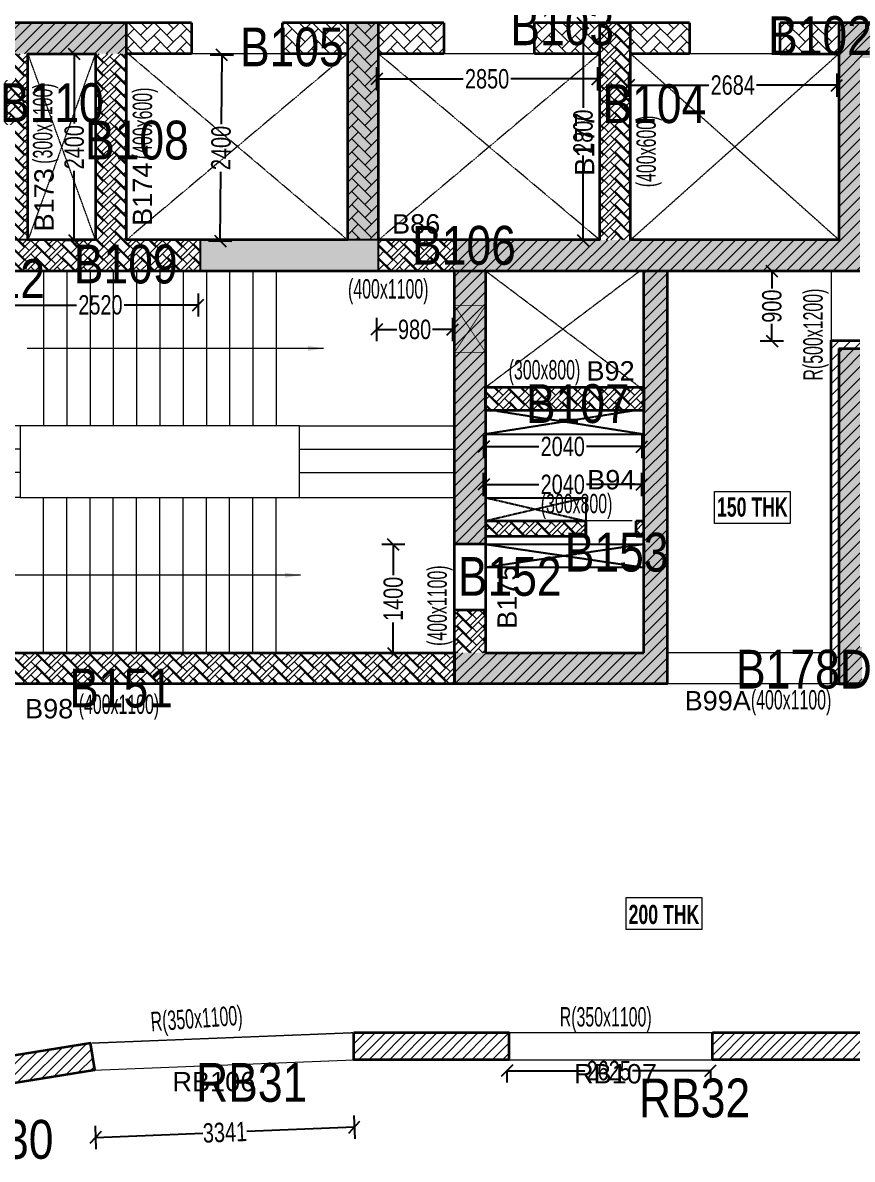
# Model space of a CAD drawing. Header units: millimetres. Extents: x 1 to 72184, y 68 to 60126.
# Drawn here: x 46742 to 57437, y 5004 to 19661 of the extents above; entities that cross this region are included whole.
import ezdxf
from ezdxf.enums import TextEntityAlignment as Align

# ---------------------------------------------------------------- set-up
doc = ezdxf.new("R2010")
doc.units = ezdxf.units.MM
doc.linetypes.add('HIDDEN', pattern=[0.375, 0.25, -0.125])
for name, color, linetype, lineweight in [('A-ANNO-DIMS', 8, 'Continuous', 15), ('A-DETL-MISC', 35, 'Continuous', 15), ('A-FLOR-IDEN', 11, 'Continuous', 9), ('A-HIDD-ABVE', 8, 'HIDDEN', 20), ('S-BEAM', 7, 'Continuous', 18), ('S-BEAM-IDEN', 2, 'Continuous', 9), ('S-COL HATCH', 9, 'Continuous', 0), ('S-COLS', 5, 'Continuous', 35)]:
    doc.layers.add(name, color=color, linetype=linetype, lineweight=lineweight)
for name, color, linetype in [('Abhinav working', 6, 'Continuous'), ('Beam Nos', 7, 'Continuous'), ('changes', 7, 'Continuous'), ('CUTOUT', 4, 'Continuous'), ('S-CUTOUT', 1, 'Continuous')]:
    doc.layers.add(name, color=color, linetype=linetype)
doc.styles.add('Dim.s & Anno.(Misc.)', font='ARIALN.TTF')
doc.styles.add('SC-BBS1', font='SansSerif')
doc.styles.add('SOBHA', font='swisscl.ttf')
doc.styles.add('Swis721 LtCn BT', font='swisscl.ttf', dxfattribs={"width": 0.9, "height": 233.355162})
doc.styles.add('Swis721 LtCn BT_B', font='', dxfattribs={"width": 0.9, "height": 246.918336})
doc.styles.get('Swis721 LtCn BT_B').set_extended_font_data('Swis721 LtCn BT', bold=True)
doc.dimstyles.new('A-GFC-100', dxfattribs={"dimscale": 100, "dimtxt": 1.75, "dimasz": 1.5, "dimexe": 1.5, "dimexo": 0, "dimgap": 1, "dimtad": 1, "dimdsep": 46, "dimtxsty": 'Dim.s & Anno.(Misc.)', "dimblk": 'ARCHTICK', "dimcen": 0, "dimdle": 1.5, "dimclrd": 256, "dimclre": 8, "dimclrt": 6, "dimazin": 2, "dimtfac": 1, "dimtix": 1, "dimtmove": 2, "dimatfit": 3, "dimfxl": 1, "dimtolj": 1, "dimlwd": -1, "dimlwe": 9, "dimarcsym": 0})
doc.dimstyles.new('S-100', dxfattribs={"dimscale": 100, "dimtxt": 2.5, "dimasz": 1.5, "dimexe": 1.5, "dimexo": 1.5, "dimgap": 0.1, "dimtad": 0, "dimdec": 0, "dimrnd": 0.0005, "dimzin": 0, "dimdsep": 46, "dimtxsty": 'SOBHA', "dimblk": 'OBLIQUE', "dimcen": 0.09, "dimclrd": 8, "dimclre": 8, "dimclrt": 6, "dimadec": 0, "dimazin": 0, "dimtfac": 1, "dimtdec": 0, "dimtofl": 0, "dimtmove": 0, "dimatfit": 3, "dimfxl": 1.5, "dimfxlon": 1, "dimtolj": 1, "dimtzin": 0, "dimlwd": -1, "dimlwe": -1, "dimarcsym": 0})
pattern_1 = [(45, (-31699446.87, 20890861.25), (-75.1300955, 75.1300955), [])]
pattern_2 = [(45, (-31794446.86, 20734809.75), (0, 169.7056275), [360, -120]), (135, (-31794362, 20734894.6), (1e-14, 169.7056275), [360, -120])]
pattern_3 = [(45, (-31802317.5, 20729084.55), (0, 169.7056275), [360, -120]), (135, (-31802232.65, 20729169.4), (1e-14, 169.7056275), [360, -120])]
pattern_4 = [(45, (-31618808, 20746156.34), (0, 169.7056275), [360, -120]), (135, (-31618723.15, 20746241.2), (1e-14, 169.7056275), [360, -120])]
pattern_5 = [(45, (-31215772.29, 20872216.62), (-66.29126074, 66.29126074), [])]

# ---------------------------------------------------------------- blocks, each defined once
blk = doc.blocks.new('A$Cd226b1b4')
at = {"layer": 'S-COL HATCH', "transparency": 33554687}
h = blk.add_hatch(dxfattribs=at)
h.set_pattern_fill('ANSI31', color=256, scale=850)
h.set_pattern_definition(pattern_1)
h.paths.add_polyline_path([(36195, 8525), (32425, 8525), (32425, 8125), (36195, 8125)])
at = {"layer": 'S-COL HATCH'}
h = blk.add_hatch(dxfattribs=at)
h.set_pattern_fill('AR-HBONE', color=256, scale=30)
h.set_pattern_definition(pattern_2)
h.paths.add_polyline_path([(39445, 8525), (39045, 8525), (39045, 5725), (39445, 5725)])
at = {"layer": 'S-COL HATCH', "transparency": 33554687}
h = blk.add_hatch(dxfattribs=at)
h.set_pattern_fill('ANSI31', color=256, scale=850)
h.set_pattern_definition(pattern_1)
h.paths.add_polyline_path([(40425, 5325), (40425, 5725), (45379, 5725), (45379, 8525), (45779, 8525), (45779, 5325)])
at = {"layer": 'S-COL HATCH'}
h = blk.add_hatch(dxfattribs=at)
h.set_pattern_fill('AR-HBONE', color=256, scale=30)
h.set_pattern_definition(pattern_2)
h.paths.add_polyline_path([(42695, 5725), (42295, 5725), (42295, 8525), (42695, 8525)])
h = blk.add_hatch(dxfattribs=at)
h.set_pattern_fill('AR-HBONE', color=256, scale=30)
h.set_pattern_definition(pattern_2)
h.paths.add_polyline_path([(34925, 8125), (34625, 8125), (34625, 7025), (32825, 7025), (32825, 7350), (32525, 7350), (32525, 6648), (32825, 6648), (32825, 6725), (34625, 6725), (34625, 5625), (32825, 5625), (32825, 5703), (32525, 5703), (32525, 5325), (37145, 5325), (37145, 5725), (34925, 5725)])
h = blk.add_hatch(dxfattribs=at)
h.set_pattern_fill('AR-HBONE', color=256, scale=30)
h.set_pattern_definition(pattern_2)
h.paths.add_polyline_path([(36195, 5725), (35795, 5725), (35795, 8125), (36195, 8125)])
at = {"layer": 'S-COL HATCH', "transparency": 33554687}
h = blk.add_hatch(dxfattribs=at)
h.set_pattern_fill('ANSI31', color=256, scale=850)
h.set_pattern_definition(pattern_1)
edge = h.paths.add_edge_path()
edge.add_line((37145, 5725), (37145, 5325))
at = {"layer": 'S-COL HATCH'}
h = blk.add_hatch(dxfattribs=at)
h.set_pattern_fill('AR-HBONE', color=256, scale=30)
h.set_pattern_definition(pattern_2)
h.paths.add_polyline_path([(39445, 5725), (40425, 5725), (40425, 5325), (39445, 5325)])
at = {"layer": 'S-COL HATCH', "transparency": 33554687}
h = blk.add_hatch(dxfattribs=at)
h.set_pattern_fill('ANSI31', color=256, scale=850)
h.set_pattern_definition(pattern_1)
h.paths.add_polyline_path([(40425, 5325), (40825, 5325), (40825, 5325), (40825, 3825), (40825, 3825), (40825, 3525), (40825, 1800), (40425, 1800)])
h = blk.add_hatch(dxfattribs=at)
h.set_pattern_fill('ANSI31', color=256, scale=850)
h.set_pattern_definition(pattern_1)
h.paths.add_polyline_path([(42865, 5325), (43165, 5325), (43165, 0), (42865, 0), (40425, 0), (40425, 400), (42865, 400), (42865, 2100), (42865, 2100), (42865, 2100)])
at = {"layer": 'S-COL HATCH'}
h = blk.add_hatch(dxfattribs=at)
h.set_pattern_fill('AR-HBONE', color=256, scale=30)
h.set_pattern_definition(pattern_2)
h.paths.add_polyline_path([(40825, 3525), (42865, 3525), (42865, 3825), (40825, 3825)])
h = blk.add_hatch(dxfattribs=at)
h.set_pattern_fill('AR-HBONE', color=256, scale=30)
h.set_pattern_definition(pattern_2)
h.paths.add_polyline_path([(42115, 2100), (42115, 1900), (40825, 1900), (40825, 2100)])
h = blk.add_hatch(dxfattribs=at)
h.set_pattern_fill('AR-HBONE', color=256, scale=30)
h.set_pattern_definition(pattern_2)
h.paths.add_polyline_path([(42765, 2100), (42865, 2100), (42865, 1900), (42765, 1900)])
h = blk.add_hatch(dxfattribs=at)
h.set_pattern_fill('AR-HBONE', color=256, scale=30)
h.set_pattern_definition(pattern_2)
h.paths.add_polyline_path([(40425, 950), (40825, 950), (40825, 400), (40425, 400)])
h = blk.add_hatch(dxfattribs=at)
h.set_pattern_fill('AR-HBONE', color=256, scale=30)
h.set_pattern_definition(pattern_2)
h.paths.add_polyline_path([(40425, 400), (32825, 400), (32825, 0), (40425, 0)])
at = {"layer": 'S-COL HATCH', "transparency": 33554687, "elevation": 0}
for points in [[(37145, 5725), (37145, 5325)], [(39445, 5325), (39445, 5725), (39045, 5725)]]:
    blk.add_lwpolyline(points, dxfattribs=at)
at = {"layer": 'S-COLS'}
for p, q in [((40825, 1800), (40425, 1800)), ((40825, 950), (40425, 950))]:
    blk.add_line(p, q, dxfattribs=at)
at = {"layer": 'S-COLS', "elevation": 0}
for points in [[(36195, 8525), (32425, 8525)], [(34625, 5325), (45779, 5325)], [(45779, 8525), (45379, 8525), (45379, 5725), (42695, 5725), (42695, 8525)], [(39045, 8525), (39045, 5725), (36195, 5725), (36195, 8525)], [(39445, 8525), (39045, 8525)], [(42295, 8525), (42295, 5725), (39445, 5725), (39445, 8525)], [(42695, 8525), (42295, 8525)], [(40825, 0), (40425, 0), (40425, 5325)], [(40825, 5325), (40825, 400)], [(43165, 5325), (43165, 0), (42865, 0)], [(42865, 400), (42865, 5325)], [(40825, 2100), (42115, 2100)], [(42115, 2100), (42115, 1900)], [(42765, 1900), (42765, 2100)], [(42765, 2100), (42865, 2100)], [(42115, 1900), (40825, 1900)], [(42865, 1900), (42765, 1900)], [(32825, 400), (40425, 400), (40425, 0), (30125, 0)], [(40825, 400), (42865, 400)], [(42865, 0), (40825, 0)]]:
    blk.add_lwpolyline(points, dxfattribs=at)
for points in [[(35795, 5725), (34925, 5725), (34925, 8125), (35795, 8125)], [(40825, 3825), (42865, 3825), (42865, 3525), (40825, 3525)]]:
    blk.add_lwpolyline(points, close=True, dxfattribs=at)
blk = doc.blocks.new('A$Cbe320e20')
at = {"layer": 'S-COL HATCH', "transparency": 33554687}
h = blk.add_hatch(color=256, dxfattribs=at)
h.dxf.hatch_style = 1
h.paths.add_polyline_path([(28324, 2800), (24554, 2800), (24554, 2400), (28324, 2400)])
at = {"layer": 'S-COL HATCH'}
h = blk.add_hatch(dxfattribs=at)
h.set_pattern_fill('AR-HBONE', color=256, scale=30)
h.set_pattern_definition(pattern_4)
h.paths.add_polyline_path([(28324, 2400), (28324, 2800), (29164, 2800), (29164, 2400), (28834, 2400)])
h = blk.add_hatch(dxfattribs=at)
h.set_pattern_fill('AR-HBONE', color=256, scale=30)
h.set_pattern_definition(pattern_4)
h.paths.add_polyline_path([(30334, 2400), (30334, 2800), (31174, 2800), (31174, 2400)])
at = {"layer": 'S-COL HATCH', "transparency": 33554687}
h = blk.add_hatch(color=256, dxfattribs=at)
h.dxf.hatch_style = 1
h.paths.add_polyline_path([(31574, 2800), (31174, 2800), (31174, 0), (31574, 0)])
at = {"layer": 'S-COL HATCH'}
h = blk.add_hatch(dxfattribs=at)
h.set_pattern_fill('AR-HBONE', color=256, scale=30)
h.set_pattern_definition(pattern_4)
h.paths.add_polyline_path([(31574, 2400), (31574, 2800), (32414, 2800), (32414, 2400)])
at = {"layer": 'S-COL HATCH', "transparency": 33554687}
h = blk.add_hatch(color=256, dxfattribs=at)
h.dxf.hatch_style = 1
h.paths.add_polyline_path([(32554, -400), (32554, 0), (37509, 0), (37509, 2800), (37909, 2800), (37909, -400)])
at = {"layer": 'S-COL HATCH'}
h = blk.add_hatch(dxfattribs=at)
h.set_pattern_fill('AR-HBONE', color=256, scale=30)
h.set_pattern_definition(pattern_4)
h.paths.add_polyline_path([(33584, 2800), (34424, 2800), (34424, 2400), (33584, 2400)])
h = blk.add_hatch(dxfattribs=at)
h.set_pattern_fill('AR-HBONE', color=256, scale=30)
h.set_pattern_definition(pattern_3)
h.paths.add_polyline_path([(34824, 0), (34424, 0), (34424, 2800), (34824, 2800)])
h = blk.add_hatch(dxfattribs=at)
h.set_pattern_fill('AR-HBONE', color=256, scale=30)
h.set_pattern_definition(pattern_4)
h.paths.add_polyline_path([(34824, 2800), (35581, 2800), (35581, 2400), (34824, 2400)])
h = blk.add_hatch(dxfattribs=at)
h.set_pattern_fill('AR-HBONE', color=256, scale=30)
h.set_pattern_definition(pattern_4)
h.paths.add_polyline_path([(36751, 2400), (36751, 2800), (37509, 2800), (37509, 2400)])
h = blk.add_hatch(dxfattribs=at)
h.set_pattern_fill('AR-HBONE', color=256, scale=30)
h.set_pattern_definition(pattern_3)
h.paths.add_polyline_path([(27054, 2400), (26754, 2400), (26754, 1300), (24954, 1300), (24954, 1625), (24654, 1625), (24654, 922), (24954, 922), (24954, 1000), (26754, 1000), (26754, -100), (24954, -100), (24954, -23), (24654, -23), (24654, -400), (29274, -400), (29274, 0), (27054, 0)])
h = blk.add_hatch(dxfattribs=at)
h.set_pattern_fill('AR-HBONE', color=256, scale=30)
h.set_pattern_definition(pattern_3)
h.paths.add_polyline_path([(28324, 0), (27924, 0), (27924, 2400), (28324, 2400)])
at = {"layer": 'S-COL HATCH', "transparency": 33554687}
h = blk.add_hatch(color=256, dxfattribs=at)
h.dxf.hatch_style = 1
h.paths.add_polyline_path([(31574, 0), (29274, 0), (29274, -400), (31574, -400)])
at = {"layer": 'S-COL HATCH'}
h = blk.add_hatch(dxfattribs=at)
h.set_pattern_fill('AR-HBONE', color=256, scale=30)
h.set_pattern_definition(pattern_3)
h.paths.add_polyline_path([(31574, 0), (32554, 0), (32554, -400), (31574, -400)])
at = {"layer": 'S-COL HATCH', "transparency": 33554687}
h = blk.add_hatch(color=256, dxfattribs=at)
h.dxf.hatch_style = 1
h.paths.add_polyline_path([(32554, -400), (32954, -400), (32954, -400), (32954, -1900), (32954, -1900), (32954, -2200), (32954, -3925), (32554, -3925)])
h = blk.add_hatch(color=256, dxfattribs=at)
h.dxf.hatch_style = 1
h.paths.add_polyline_path([(34994, -400), (35294, -400), (35294, -5725), (34994, -5725), (32554, -5725), (32554, -5325), (34994, -5325), (34994, -3625), (34994, -3625), (34994, -3625)])
h = blk.add_hatch(dxfattribs=at)
h.set_pattern_fill('ANSI31', color=256, scale=850)
h.set_pattern_definition([(45, (-31682274.25, 21473233.52), (-75.1300955, 75.1300955), [])])
h.paths.add_polyline_path([(37409, -1299), (41159, -1299), (41159, -1699), (37809, -1699), (37809, -5724), (37409, -5724)])
h = blk.add_hatch(color=256, dxfattribs=at)
h.dxf.hatch_style = 1
h.paths.add_polyline_path([(37509, -1400), (41159, -1400), (41159, -1700), (37809, -1700), (37809, -5725), (37509, -5725)])
at = {"layer": 'S-COL HATCH'}
h = blk.add_hatch(dxfattribs=at)
h.set_pattern_fill('AR-HBONE', color=256, scale=30)
h.set_pattern_definition(pattern_3)
h.paths.add_polyline_path([(32954, -1900), (32954, -2200), (34994, -2200), (34994, -1900)])
h = blk.add_hatch(dxfattribs=at)
h.set_pattern_fill('AR-HBONE', color=256, scale=30)
h.set_pattern_definition(pattern_3)
h.paths.add_polyline_path([(34244, -3625), (34244, -3825), (32954, -3825), (32954, -3625)])
h = blk.add_hatch(dxfattribs=at)
h.set_pattern_fill('AR-HBONE', color=256, scale=30)
h.set_pattern_definition(pattern_3)
h.paths.add_polyline_path([(34894, -3625), (34994, -3625), (34994, -3825), (34894, -3825)])
h = blk.add_hatch(dxfattribs=at)
h.set_pattern_fill('AR-HBONE', color=256, scale=30)
h.set_pattern_definition(pattern_3)
h.paths.add_polyline_path([(32554, -4775), (32954, -4775), (32954, -5325), (32554, -5325)])
h = blk.add_hatch(dxfattribs=at)
h.set_pattern_fill('AR-HBONE', color=256, scale=30)
h.set_pattern_definition(pattern_3)
h.paths.add_polyline_path([(32554, -5325), (24954, -5325), (24954, -5725), (32554, -5725)])
at = {"layer": 'changes'}
blk.add_lwpolyline([(31574, 0), (29274, 0), (29274, -400), (31574, -400)], close=True, dxfattribs=at)
at = {"layer": 'S-COLS'}
for p, q in [((29164, 2800), (28324, 2800)), ((29164, 2800), (29164, 2400)), ((30334, 2400), (30334, 2800)), ((32414, 2800), (30334, 2800)), ((32414, 2800), (32414, 2400)), ((33584, 2400), (33584, 2800)), ((34424, 2800), (33584, 2800)), ((35581, 2800), (34824, 2800)), ((35581, 2800), (35581, 2400)), ((36751, 2400), (36751, 2800)), ((37509, 2800), (36751, 2800)), ((29164, 2400), (28324, 2400)), ((31174, 2400), (30334, 2400)), ((32414, 2400), (31574, 2400)), ((34424, 2400), (33584, 2400)), ((35581, 2400), (34824, 2400)), ((36751, 2400), (37509, 2400)), ((37509, -1400), (37509, -5725)), ((37509, -1400), (41159, -1400)), ((32954, -3925), (32554, -3925)), ((32954, -4775), (32554, -4775)), ((37809, -5724), (37409, -5724)), ((37809, -5724), (37409, -5724)), ((37509, -5725), (37809, -5725))]:
    blk.add_line(p, q, dxfattribs=at)
for points in [[(28324, 2800), (24554, 2800)], [(26754, -400), (37909, -400)], [(37909, 2800), (37509, 2800), (37509, 0), (34824, 0), (34824, 2800)], [(31174, 2800), (31174, 0), (28324, 0), (28324, 2800)], [(31574, 2800), (31174, 2800)], [(34424, 2800), (34424, 0), (31574, 0), (31574, 2800)], [(34824, 2800), (34424, 2800)], [(32954, -5725), (32554, -5725), (32554, -400)], [(32954, -400), (32954, -5325)], [(35294, -400), (35294, -5725), (34994, -5725)], [(34994, -5325), (34994, -400)], [(37409, -5724), (37409, -1299), (41159, -1299)], [(32954, -3625), (34244, -3625)], [(34244, -3625), (34244, -3825)], [(34894, -3825), (34894, -3625)], [(34894, -3625), (34994, -3625)], [(34244, -3825), (32954, -3825)], [(34994, -3825), (34894, -3825)], [(24954, -5325), (32554, -5325), (32554, -5725), (22254, -5725)], [(32954, -5325), (34994, -5325)], [(34994, -5725), (32954, -5725)]]:
    blk.add_lwpolyline(points, dxfattribs=at)
for points in [[(27924, 0), (27054, 0), (27054, 2400), (27924, 2400)], [(32954, -1900), (34994, -1900), (34994, -2200), (32954, -2200)]]:
    blk.add_lwpolyline(points, close=True, dxfattribs=at)
at = {"layer": 'S-CUTOUT', "const_width": 10, "elevation": 0}
blk.add_lwpolyline([(32954, -849), (32954, -1449), (32554, -1449), (32554, -849)], close=True, dxfattribs=at)
for points in [[(32954, -849), (32554, -1449)], [(32954, -1449), (32554, -849)]]:
    blk.add_lwpolyline(points, dxfattribs=at)
blk = doc.blocks.new('_ARCHTICK')
at = {"color": 0, "linetype": 'ByBlock', "const_width": 0.15}
blk.add_lwpolyline([(-0.5, -0.5), (0.5, 0.5)], dxfattribs=at)
blk = doc.blocks.new('A$Cf6edaa24')
at = {"layer": 'CUTOUT', "color": 8, "linetype": 'HIDDEN'}
for p, q in [((39529, -8405), (37630, -8705)), ((39529, -8405), (37630, -8705)), ((37771, -8405), (39670, -8705)), ((37771, -8405), (39670, -8705)), ((37630, -9525), (38920, -9825)), ((38920, -9525), (37630, -9825)), ((37630, -9525), (38920, -9825)), ((38920, -9525), (37630, -9825)), ((39670, -10125), (37630, -10425)), ((37630, -10125), (39670, -10425)), ((39670, -10125), (37630, -10425)), ((37630, -10125), (39670, -10425))]:
    blk.add_line(p, q, dxfattribs=at)
at = {"layer": 'CUTOUT'}
for points in [[(37630, -8705), (39670, -8705), (39670, -8405), (37630, -8405)], [(37630, -9525), (38920, -9525), (38920, -9825), (37630, -9825)], [(37630, -10125), (39670, -10125), (39670, -10425), (37630, -10425)]]:
    blk.add_lwpolyline(points, close=True, dxfattribs=at)
at = {"layer": 'S-BEAM'}
blk.add_line((39669, -10125), (37630, -10125), dxfattribs=at)
blk = doc.blocks.new('_OBLIQUE')
at = {"color": 0, "linetype": 'ByBlock'}
blk.add_line((-0.5, -0.5), (0.5, 0.5), dxfattribs=at)
blk = doc.blocks.new('*D361')
at = {"layer": 'Abhinav working', "color": 8, "transparency": 16777216}
for p, q in [((54554, 19006), (54554, 18706)), ((57238, 19006), (57238, 18706)), ((54554, 18856), (55588, 18856)), ((57238, 18856), (56204, 18856))]:
    blk.add_line(p, q, dxfattribs=at)
at = {"layer": 'Defpoints', "color": 0, "transparency": 16777216}
for p in [(54554, 19256), (57238, 19256), (57238, 18856)]:
    blk.add_point(p, dxfattribs=at)
at = {"layer": 'Abhinav working', "color": 8, "transparency": 16777216, "xscale": 150, "yscale": 150, "zscale": 150, "rotation": 180}
blk.add_blockref('_OBLIQUE', (54554, 18856), dxfattribs=at)
at = {"layer": 'Abhinav working', "color": 8, "transparency": 16777216, "xscale": 150, "yscale": 150, "zscale": 150}
blk.add_blockref('_OBLIQUE', (57238, 18856), dxfattribs=at)
at = {"layer": 'Abhinav working', "color": 6, "transparency": 16777216, "insert": (55896, 18856), "char_height": 250, "attachment_point": 5, "style": 'SOBHA'}
blk.add_mtext('\\A1;2684', dxfattribs=at)
blk = doc.blocks.new('*D362')
at = {"layer": 'Abhinav working', "color": 8, "transparency": 16777216}
for p, q in [((51304, 19087), (51304, 18787)), ((54154, 19087), (54154, 18787)), ((51304, 18937), (52422, 18937)), ((54154, 18937), (53035, 18937))]:
    blk.add_line(p, q, dxfattribs=at)
at = {"layer": 'Defpoints', "color": 0, "transparency": 16777216}
for p in [(51304, 19256), (54154, 19256), (54154, 18937)]:
    blk.add_point(p, dxfattribs=at)
at = {"layer": 'Abhinav working', "color": 8, "transparency": 16777216, "xscale": 150, "yscale": 150, "zscale": 150, "rotation": 180}
blk.add_blockref('_OBLIQUE', (51304, 18937), dxfattribs=at)
at = {"layer": 'Abhinav working', "color": 8, "transparency": 16777216, "xscale": 150, "yscale": 150, "zscale": 150}
blk.add_blockref('_OBLIQUE', (54154, 18937), dxfattribs=at)
at = {"layer": 'Abhinav working', "color": 6, "transparency": 16777216, "insert": (52729, 18937), "char_height": 250, "attachment_point": 5, "style": 'SOBHA'}
blk.add_mtext('\\A1;2850', dxfattribs=at)
blk = doc.blocks.new('*D363')
at = {"layer": 'Abhinav working', "color": 8, "transparency": 16777216}
for p, q in [((54117, 19656), (53817, 19656)), ((53967, 19656), (53967, 18563)), ((53967, 16856), (53967, 17950)), ((54117, 16856), (53817, 16856))]:
    blk.add_line(p, q, dxfattribs=at)
at = {"layer": 'Defpoints', "color": 0, "transparency": 16777216}
for p in [(54554, 19656), (53967, 16856), (54554, 16856)]:
    blk.add_point(p, dxfattribs=at)
at = {"layer": 'Abhinav working', "color": 8, "transparency": 16777216, "xscale": 150, "yscale": 150, "zscale": 150}
for p, rotation in [((53967, 19656), 90), ((53967, 16856), 270)]:
    blk.add_blockref('_OBLIQUE', p, dxfattribs=dict(at, rotation=rotation))
at = {"layer": 'Abhinav working', "color": 6, "transparency": 16777216, "insert": (53967, 18256), "char_height": 250, "attachment_point": 5, "rotation": 90, "style": 'SOBHA'}
blk.add_mtext('\\A1;2800', dxfattribs=at)
blk = doc.blocks.new('*D364')
at = {"layer": 'Abhinav working', "color": 8, "transparency": 16777216}
for p, q in [((48054, 20138), (48054, 20438)), ((50904, 20138), (50904, 20438)), ((48054, 20288), (49172, 20288)), ((50904, 20288), (49785, 20288))]:
    blk.add_line(p, q, dxfattribs=at)
at = {"layer": 'Defpoints', "color": 0, "transparency": 16777216}
for p in [(50904, 20288), (48054, 19656), (50904, 19656)]:
    blk.add_point(p, dxfattribs=at)
at = {"layer": 'Abhinav working', "color": 8, "transparency": 16777216, "xscale": 150, "yscale": 150, "zscale": 150, "rotation": 180}
blk.add_blockref('_OBLIQUE', (48054, 20288), dxfattribs=at)
at = {"layer": 'Abhinav working', "color": 8, "transparency": 16777216, "xscale": 150, "yscale": 150, "zscale": 150}
blk.add_blockref('_OBLIQUE', (50904, 20288), dxfattribs=at)
at = {"layer": 'Abhinav working', "color": 6, "transparency": 16777216, "insert": (49479, 20288), "char_height": 250, "attachment_point": 5, "style": 'SOBHA'}
blk.add_mtext('\\A1;2850', dxfattribs=at)
blk = doc.blocks.new('*D365')
at = {"layer": 'Abhinav working', "color": 8, "transparency": 16777216}
for p, q in [((51304, 15855), (51304, 15555)), ((52284, 15855), (52284, 15555)), ((51304, 15705), (51565, 15705)), ((52284, 15705), (52023, 15705))]:
    blk.add_line(p, q, dxfattribs=at)
at = {"layer": 'Defpoints', "color": 0, "transparency": 16777216}
for p in [(51304, 16456), (52284, 16456), (51304, 15705)]:
    blk.add_point(p, dxfattribs=at)
at = {"layer": 'Abhinav working', "color": 8, "transparency": 16777216, "xscale": 150, "yscale": 150, "zscale": 150}
for p, rotation in [((51304, 15705), 179.9999997769735), ((52284, 15705), 359.9999997769736)]:
    blk.add_blockref('_OBLIQUE', p, dxfattribs=dict(at, rotation=rotation))
at = {"layer": 'Abhinav working', "color": 6, "transparency": 16777216, "insert": (51794, 15705), "char_height": 250, "attachment_point": 5, "rotation": 360, "style": 'SOBHA'}
blk.add_mtext('\\A1;980', dxfattribs=at)
blk = doc.blocks.new('*D366')
at = {"layer": 'Abhinav working', "color": 8, "transparency": 16777216}
for p, q in [((52684, 14345), (52684, 14045)), ((54724, 14345), (54724, 14045)), ((52684, 14195), (53397, 14195)), ((54724, 14195), (54010, 14195))]:
    blk.add_line(p, q, dxfattribs=at)
at = {"layer": 'Defpoints', "color": 0, "transparency": 16777216}
for p in [(52684, 14656), (54724, 14656), (54724, 14195)]:
    blk.add_point(p, dxfattribs=at)
at = {"layer": 'Abhinav working', "color": 8, "transparency": 16777216, "xscale": 150, "yscale": 150, "zscale": 150, "rotation": 180}
blk.add_blockref('_OBLIQUE', (52684, 14195), dxfattribs=at)
at = {"layer": 'Abhinav working', "color": 8, "transparency": 16777216, "xscale": 150, "yscale": 150, "zscale": 150}
blk.add_blockref('_OBLIQUE', (54724, 14195), dxfattribs=at)
at = {"layer": 'Abhinav working', "color": 6, "transparency": 16777216, "insert": (53704, 14195), "char_height": 250, "attachment_point": 5, "style": 'SOBHA'}
blk.add_mtext('\\A1;2040', dxfattribs=at)
blk = doc.blocks.new('*D367')
at = {"layer": 'Abhinav working', "color": 8, "transparency": 16777216}
for p, q in [((49159, 19247), (49459, 19245)), ((49309, 19246), (49302, 18353)), ((49289, 16846), (49296, 17739)), ((49139, 16847), (49439, 16845))]:
    blk.add_line(p, q, dxfattribs=at)
at = {"layer": 'Defpoints', "color": 0, "transparency": 16777216}
for p in [(48074, 19256), (49309, 19246), (48054, 16856)]:
    blk.add_point(p, dxfattribs=at)
at = {"layer": 'Abhinav working', "color": 8, "transparency": 16777216, "xscale": 150, "yscale": 150, "zscale": 150}
for p, rotation in [((49309, 19246), 89.5225463029692), ((49289, 16846), 269.5225463029692)]:
    blk.add_blockref('_OBLIQUE', p, dxfattribs=dict(at, rotation=rotation))
at = {"layer": 'Abhinav working', "color": 6, "transparency": 16777216, "insert": (49299, 18046), "char_height": 250, "attachment_point": 5, "rotation": 89.5225, "style": 'SOBHA'}
blk.add_mtext('\\A1;2400', dxfattribs=at)
blk = doc.blocks.new('*D368')
at = {"layer": 'Abhinav working', "color": 8, "transparency": 16777216}
for p, q in [((46484, 16171), (46484, 15871)), ((49004, 16171), (49004, 15871)), ((46484, 16021), (47437, 16021)), ((49004, 16021), (48050, 16021))]:
    blk.add_line(p, q, dxfattribs=at)
at = {"layer": 'Defpoints', "color": 0, "transparency": 16777216}
for p in [(46484, 16456), (49004, 16456), (49004, 16021)]:
    blk.add_point(p, dxfattribs=at)
at = {"layer": 'Abhinav working', "color": 8, "transparency": 16777216, "xscale": 150, "yscale": 150, "zscale": 150, "rotation": 180}
blk.add_blockref('_OBLIQUE', (46484, 16021), dxfattribs=at)
at = {"layer": 'Abhinav working', "color": 8, "transparency": 16777216, "xscale": 150, "yscale": 150, "zscale": 150}
blk.add_blockref('_OBLIQUE', (49004, 16021), dxfattribs=at)
at = {"layer": 'Abhinav working', "color": 6, "transparency": 16777216, "insert": (47744, 16021), "char_height": 250, "attachment_point": 5, "style": 'SOBHA'}
blk.add_mtext('\\A1;2520', dxfattribs=at)
blk = doc.blocks.new('*D369')
at = {"layer": 'Abhinav working', "color": 8, "transparency": 16777216}
for p, q in [((47257, 19256), (47557, 19256)), ((47407, 19256), (47407, 18363)), ((47407, 16856), (47407, 17750)), ((47257, 16856), (47557, 16856))]:
    blk.add_line(p, q, dxfattribs=at)
at = {"layer": 'Defpoints', "color": 0, "transparency": 16777216}
for p in [(46784, 19256), (47407, 19256), (46784, 16856)]:
    blk.add_point(p, dxfattribs=at)
at = {"layer": 'Abhinav working', "color": 8, "transparency": 16777216, "xscale": 150, "yscale": 150, "zscale": 150}
for p, rotation in [((47407, 19256), 90), ((47407, 16856), 270)]:
    blk.add_blockref('_OBLIQUE', p, dxfattribs=dict(at, rotation=rotation))
at = {"layer": 'Abhinav working', "color": 6, "transparency": 16777216, "insert": (47407, 18056), "char_height": 250, "attachment_point": 5, "rotation": 90, "style": 'SOBHA'}
blk.add_mtext('\\A1;2400', dxfattribs=at)
blk = doc.blocks.new('*D400')
at = {"layer": 'Abhinav working', "color": 8, "transparency": 16777216}
for p, q in [((51670, 12931), (51370, 12931)), ((51520, 12931), (51520, 12535)), ((51520, 11531), (51520, 11927)), ((51670, 11531), (51370, 11531))]:
    blk.add_line(p, q, dxfattribs=at)
at = {"layer": 'Defpoints', "color": 0, "transparency": 16777216}
for p in [(52284, 12931), (51520, 11531), (52284, 11531)]:
    blk.add_point(p, dxfattribs=at)
at = {"layer": 'Abhinav working', "color": 8, "transparency": 16777216, "xscale": 150, "yscale": 150, "zscale": 150}
for p, rotation in [((51520, 12931), 90), ((51520, 11531), 270)]:
    blk.add_blockref('_OBLIQUE', p, dxfattribs=dict(at, rotation=rotation))
at = {"layer": 'Abhinav working', "color": 6, "transparency": 16777216, "insert": (51520, 12231), "char_height": 250, "attachment_point": 5, "rotation": 90, "style": 'SOBHA'}
blk.add_mtext('\\A1;1400', dxfattribs=at)
blk = doc.blocks.new('*D401')
at = {"layer": 'Abhinav working', "color": 8, "transparency": 16777216}
for p, q in [((52684, 13556), (52684, 13856)), ((54724, 13556), (54724, 13856)), ((52684, 13706), (53397, 13706)), ((54724, 13706), (54010, 13706))]:
    blk.add_line(p, q, dxfattribs=at)
at = {"layer": 'Defpoints', "color": 0, "transparency": 16777216}
for p in [(54724, 13706), (52684, 13231), (54724, 13231)]:
    blk.add_point(p, dxfattribs=at)
at = {"layer": 'Abhinav working', "color": 8, "transparency": 16777216, "xscale": 150, "yscale": 150, "zscale": 150, "rotation": 180}
blk.add_blockref('_OBLIQUE', (52684, 13706), dxfattribs=at)
at = {"layer": 'Abhinav working', "color": 8, "transparency": 16777216, "xscale": 150, "yscale": 150, "zscale": 150}
blk.add_blockref('_OBLIQUE', (54724, 13706), dxfattribs=at)
at = {"layer": 'Abhinav working', "color": 6, "transparency": 16777216, "insert": (53704, 13706), "char_height": 250, "attachment_point": 5, "style": 'SOBHA'}
blk.add_mtext('\\A1;2040', dxfattribs=at)
blk = doc.blocks.new('*D439')
at = {"layer": 'Abhinav working', "color": 8, "transparency": 16777216}
for p, q in [((47674, 5435), (47686, 5135)), ((51012, 5566), (51024, 5267)), ((47680, 5285), (49065, 5340)), ((51018, 5417), (49633, 5362))]:
    blk.add_line(p, q, dxfattribs=at)
at = {"layer": 'Defpoints', "color": 0, "transparency": 16777216}
for p in [(50984, 6282, 0), (47646, 6151, 0), (51018, 5417)]:
    blk.add_point(p, dxfattribs=at)
at = {"layer": 'Abhinav working', "color": 8, "transparency": 16777216, "xscale": 150, "yscale": 150, "zscale": 150}
for p, rotation in [((51018, 5417), 2.256811245839343), ((47680, 5285), 182.2568112458393)]:
    blk.add_blockref('_OBLIQUE', p, dxfattribs=dict(at, rotation=rotation))
at = {"layer": 'Abhinav working', "color": 6, "transparency": 16777216, "insert": (49349, 5351), "char_height": 250, "attachment_point": 5, "rotation": 2.2568, "style": 'SOBHA'}
blk.add_mtext('\\A1;3341', dxfattribs=at)
blk = doc.blocks.new('*D440')
at = {"layer": 'Abhinav working', "color": 8, "transparency": 16777216}
for p, q in [((52984, 6145), (52984, 5995)), ((52984, 6145), (53990, 6145)), ((55609, 6145), (54603, 6145)), ((55609, 6145), (55609, 5995))]:
    blk.add_line(p, q, dxfattribs=at)
at = {"layer": 'Defpoints', "color": 0, "transparency": 16777216}
for p in [(52984, 6282, 0), (55609, 6282, 0), (55609, 6145)]:
    blk.add_point(p, dxfattribs=at)
at = {"layer": 'Abhinav working', "color": 8, "transparency": 16777216, "xscale": 150, "yscale": 150, "zscale": 150, "rotation": 180}
blk.add_blockref('_OBLIQUE', (52984, 6145), dxfattribs=at)
at = {"layer": 'Abhinav working', "color": 8, "transparency": 16777216, "xscale": 150, "yscale": 150, "zscale": 150}
blk.add_blockref('_OBLIQUE', (55609, 6145), dxfattribs=at)
at = {"layer": 'Abhinav working', "color": 6, "transparency": 16777216, "insert": (54297, 6145), "char_height": 250, "attachment_point": 5, "style": 'SOBHA'}
blk.add_mtext('\\A1;2625', dxfattribs=at)
blk = doc.blocks.new('*D459')
at = {"layer": 'Abhinav working', "color": 8, "transparency": 16777216}
for p, q in [((56551, 16456), (56251, 16456)), ((56401, 16456), (56401, 16235)), ((56401, 15556), (56401, 15777)), ((56551, 15556), (56251, 15556))]:
    blk.add_line(p, q, dxfattribs=at)
at = {"layer": 'Defpoints', "color": 0, "transparency": 16777216}
for p in [(57138, 16456), (56401, 15556), (57138, 15556)]:
    blk.add_point(p, dxfattribs=at)
at = {"layer": 'Abhinav working', "color": 8, "transparency": 16777216, "xscale": 150, "yscale": 150, "zscale": 150}
for p, rotation in [((56401, 16456), 90), ((56401, 15556), 270)]:
    blk.add_blockref('_OBLIQUE', p, dxfattribs=dict(at, rotation=rotation))
at = {"layer": 'Abhinav working', "color": 6, "transparency": 16777216, "insert": (56401, 16006), "char_height": 250, "attachment_point": 5, "rotation": 90, "style": 'SOBHA'}
blk.add_mtext('\\A1;900', dxfattribs=at)
blk = doc.blocks.new('*D310')
at = {"layer": 'Defpoints', "color": 0, "transparency": 16777216}
for p in [(54180, 20421), (51330, 19661), (54180, 19662)]:
    blk.add_point(p, dxfattribs=at)
at = {"layer": 'S-BEAM-IDEN', "color": 8, "transparency": 16777216}
for p, q in [((51330, 20270), (51330, 20570)), ((54180, 20271), (54180, 20571)), ((51330, 20420), (52448, 20421)), ((54180, 20421), (53061, 20421))]:
    blk.add_line(p, q, dxfattribs=at)
at = {"layer": 'S-BEAM-IDEN', "color": 8, "transparency": 16777216, "xscale": 150, "yscale": 150, "zscale": 150}
for p, rotation in [((51330, 20420), 180.0156893324646), ((54180, 20421), 0.0156893324646285)]:
    blk.add_blockref('_OBLIQUE', p, dxfattribs=dict(at, rotation=rotation))
at = {"layer": 'S-BEAM-IDEN', "color": 6, "transparency": 16777216, "insert": (52755, 20421), "char_height": 250, "attachment_point": 5, "rotation": 0.0157, "style": 'SOBHA'}
blk.add_mtext('\\A1;2850', dxfattribs=at)
blk = doc.blocks.new('*D311')
at = {"layer": 'Defpoints', "color": 0, "transparency": 16777216}
for p in [(57264, 20405), (54580, 19662), (57264, 19661)]:
    blk.add_point(p, dxfattribs=at)
at = {"layer": 'S-BEAM-IDEN', "color": 8, "transparency": 16777216}
for p, q in [((54580, 20256), (54580, 20556)), ((57264, 20255), (57264, 20555)), ((54580, 20406), (55615, 20405)), ((57264, 20405), (56230, 20405))]:
    blk.add_line(p, q, dxfattribs=at)
at = {"layer": 'S-BEAM-IDEN', "color": 8, "transparency": 16777216, "xscale": 150, "yscale": 150, "zscale": 150}
for p, rotation in [((54580, 20406), 179.983342525807), ((57264, 20405), 359.983342525807)]:
    blk.add_blockref('_OBLIQUE', p, dxfattribs=dict(at, rotation=rotation))
at = {"layer": 'S-BEAM-IDEN', "color": 6, "transparency": 16777216, "insert": (55922, 20405), "char_height": 250, "attachment_point": 5, "rotation": 359.9833, "style": 'SOBHA'}
blk.add_mtext('\\A1;2684', dxfattribs=at)
blk = doc.blocks.new('A$C40398dd4')
at = {"layer": 'A-ANNO-DIMS', "ltscale": 500, "elevation": 0}
blk.add_lwpolyline([(5810, 1000), (6600, 1000), (6600, 1565)], dxfattribs=at)
at = {"layer": 'A-DETL-MISC'}
for p, q in [((2300, 4925), (2300, 2925)), ((2600, 4925), (2600, 2925)), ((2900, 4925), (2900, 2925)), ((3200, 4925), (3200, 2925)), ((3500, 4925), (3500, 2925)), ((3800, 4925), (3800, 2925)), ((4100, 4925), (4100, 2925)), ((4400, 4925), (4400, 2925)), ((4700, 4925), (4700, 2925)), ((5000, 4925), (5000, 2925)), ((5300, 4925), (5300, 2925)), ((2300, 0), (2300, 2000)), ((2600, 0), (2600, 2000)), ((2900, 0), (2900, 2000)), ((3200, 0), (3200, 2000)), ((3500, 0), (3500, 2000)), ((3800, 0), (3800, 2000)), ((4100, 0), (4100, 2000)), ((4400, 0), (4400, 2000)), ((4700, 0), (4700, 2000)), ((5000, 0), (5000, 2000)), ((5300, 0), (5300, 2000))]:
    blk.add_line(p, q, dxfattribs=at)
for points in [[(2000, 2925), (0, 2925)], [(5600, 2925), (7600, 2925)], [(2000, 2625), (0, 2625)], [(5600, 2625), (7600, 2625)], [(2000, 2325), (0, 2325)], [(5600, 2325), (7600, 2325)]]:
    blk.add_lwpolyline(points, dxfattribs=at)
blk.add_lwpolyline([(5600, 2925), (5600, 2000), (2000, 2000), (2000, 2925)], close=True, dxfattribs=at)
at = {"layer": 'A-DETL-MISC', "elevation": 0}
for points in [[(2000, 2000), (0, 2000)], [(5600, 2000), (7600, 2000)]]:
    blk.add_lwpolyline(points, dxfattribs=at)
at = {"layer": 'A-ANNO-DIMS', "ltscale": 500}
for points in [[(1688, 3925), (5510, 3925)], [(6600, 1565), (6600, 3126)], [(1988, 1000), (5810, 1000)]]:
    blk.add_leader(points, dimstyle='A-GFC-100', override={"dimasz": 2, "dimtad": 0, "dimfxl": 0.18, "dimarcsym": 1}, dxfattribs=at)

msp = doc.modelspace()

# ---------------------------------------------------------------- hatches: boundary and pattern name
at = {"layer": 'S-COL HATCH', "transparency": 33554687}
h = msp.add_hatch(dxfattribs=at)
h.set_pattern_fill('ANSI31', color=256, scale=750)
h.set_pattern_definition(pattern_5)
h.paths.add_polyline_path([(51010.2, 6637.5), (51010.2, 6287.5), (53010.2, 6287.5), (53010.2, 6637.5)])
h = msp.add_hatch(dxfattribs=at)
h.set_pattern_fill('ANSI31', color=256, scale=750)
h.set_pattern_definition(pattern_5)
h.paths.add_polyline_path([(55635.3, 6637.5), (55635.3, 6287.5), (57635.3, 6287.5), (57635.3, 6637.5)])
h = msp.add_hatch(dxfattribs=at)
h.set_pattern_fill('ANSI31', color=256, scale=750)
h.set_pattern_definition(pattern_5)
h.paths.add_polyline_path([(45641.4, 6183.3), (45697.1, 5837.8), (47671.6, 6155.9), (47616, 6501.5)])

# ---------------------------------------------------------------- linework, layer by layer
at = {"layer": 'A-FLOR-IDEN', "color": 8, "elevation": 0, "flags": 128}
for points in [[(56637.7, 13616.5), (56637.7, 13204.7), (55660.2, 13204.7), (55660.2, 13616.5)], [(55497.8, 8380.8), (55497.8, 7969), (54520.3, 7969), (54520.3, 8380.8)]]:
    msp.add_lwpolyline(points, close=True, dxfattribs=at)
at = {"layer": 'A-HIDD-ABVE', "linetype": 'HIDDEN'}
for p, q in [((47679.9, 19261.5), (46809.9, 16861.5)), ((47679.9, 16861.5), (46809.9, 19261.5)), ((50929.9, 19261.5), (48079.9, 16861.5)), ((50929.9, 16861.5), (48099.9, 19261.5)), ((54179.9, 19261.5), (51329.9, 16861.5)), ((54179.9, 16861.5), (51329.9, 19261.5)), ((57264.2, 19261.5), (54579.9, 16861.5)), ((57264.2, 16861.5), (54579.9, 19261.5)), ((52709.9, 16461.5), (54699.8, 14961.5)), ((52709.9, 14961.5), (54699.8, 16461.5))]:
    msp.add_line(p, q, dxfattribs=at)
at = {"layer": 'changes'}
msp.add_line((46809.9, 16860.7), (44709.9, 16860.7), dxfattribs=at)
at = {"layer": 'S-BEAM'}
for p, q in [((50929.9, 19261.5), (48099.9, 19261.5)), ((54179.9, 19261.5), (51329.9, 19261.5)), ((57264.2, 19261.5), (54579.9, 19261.5)), ((57164.2, 16461.5), (57164.2, 15561.5)), ((54699.8, 12936.3), (52709.9, 12936.3)), ((57156.5, 11136.3), (55042.1, 11136.3)), ((47650.8, 6153.8, 0), (51017.2, 6287.6, 0)), ((53010.2, 6287.5, 0), (55635.3, 6287.5, 0))]:
    msp.add_line(p, q, dxfattribs=at)
at = {"layer": 'S-BEAM', "linetype": 'HIDDEN'}
for p, q in [((54599.8, 13236.3), (53949.8, 13236.3)), ((57156.5, 11536.3), (55042.1, 11536.3)), ((47636.9, 6503.6, 0), (51003.3, 6637.4, 0)), ((53010.2, 6637.5, 0), (55635.3, 6637.5, 0))]:
    msp.add_line(p, q, dxfattribs=at)
at = {"layer": 'S-COLS', "elevation": 0}
for points in [[(51010.2, 6637.5), (53010.2, 6637.5), (53010.2, 6287.5), (51010.2, 6287.5)], [(55635.3, 6637.5), (57635.3, 6637.5), (57635.3, 6287.5), (55635.3, 6287.5)]]:
    msp.add_lwpolyline(points, close=True, dxfattribs=at)
msp.add_lwpolyline([(45641.4, 6183.3), (45697.1, 5837.8), (47671.6, 6155.9), (47616, 6501.5), (45641.4, 6183.3)], dxfattribs=at)

# ---------------------------------------------------------------- block references
at = {"layer": 'Beam Nos'}
msp.add_blockref('A$Cf6edaa24', (15083.1, 23060.7), dxfattribs=at)
at = {"layer": 'changes'}
msp.add_blockref('A$Cd226b1b4', (11884.9, 11136.3), dxfattribs=at)
at = {"layer": 'S-BEAM-IDEN', "xscale": -1}
msp.add_blockref('A$C40398dd4', (52309.9, 11536.3), dxfattribs=at)
at = {"layer": 'S-COLS'}
msp.add_blockref('A$Cbe320e20', (19755.5, 16860.7), dxfattribs=at)

# ---------------------------------------------------------------- texts
at = {"layer": 'A-FLOR-IDEN', "color": 1, "char_height": 246.92, "width": 1155, "attachment_point": 2, "line_spacing_factor": 0.964267, "style": 'Swis721 LtCn BT_B'}
for s, insert in [('150 THK', (56149, 13538.5)), ('200 THK', (55009, 8284.8))]:
    msp.add_mtext(s, dxfattribs=dict(at, insert=insert))
at = {"layer": 'Abhinav working', "char_height": 500, "attachment_point": 1, "style": 'Dim.s & Anno.(Misc.)'}
for s, insert in [('B103', (53028.8, 19871.9)), ('B102', (56351.6, 19745.7)), ('B105', (49543.1, 19599.6, 0)), ('B110', (46448.9, 18880.5)), ('B104', (54216.9, 18867.4)), ('B108', (47545.6, 18397.8)), ('B106', (51762.5, 17041.2)), ('B109', (47401.3, 16799.6, 0)), ('B112', (45691.7, 16610.7)), ('B107', (53229.5, 14999.6, 0)), ('B153', (53730.6, 13083.6)), ('B152', (52352.6, 12770.7)), ('B178D', (55938.5, 11574, 0)), ('B151', (47341.7, 11331.2)), ('RB31', (48978.3, 6244.7)), ('RB32', (54688, 6044.5)), ('RB30', (45706, 5510.7))]:
    msp.add_mtext_dynamic_manual_height_columns(s, width=21149.247, gutter_width=5423.5, heights=[0], dxfattribs=dict(at, insert=insert))
at = {"layer": 'Beam Nos', "color": 3, "style": 'SC-BBS1'}
for s, p in [('B177', (54185.2, 18096.1)), ('B173', (47216.2, 17377.6)), ('B174', (48486, 17449.6)), ('B175', (53186.8, 12252.8))]:
    msp.add_text(s, height=250, rotation=90, dxfattribs=at).set_placement(p, align=Align.BOTTOM_CENTER)
for s, p in [('B86', (51814.4, 16867.1)), ('B92', (54320.9, 14971.3, 0)), ('B94', (54330, 13568.2, 0)), ('B99A', (55702.8, 10717.9, 0)), ('B98', (47082.9, 10614.8, 0))]:
    msp.add_text(s, height=250, dxfattribs=at).set_placement(p, align=Align.BOTTOM_CENTER)
at = {"layer": 'Beam Nos', "style": 'SC-BBS1'}
for s, p in [('RB107', (54383.9, 5906.8, 0)), ('RB106', (49205.9, 5804.8, 0))]:
    msp.add_text(s, height=250, dxfattribs=at).set_placement(p, align=Align.BOTTOM_CENTER)
at = {"layer": 'S-BEAM-IDEN', "color": 3, "style": 'Swis721 LtCn BT', "width": 0.8}
for s, p in [('(300x1100)', (47124, 17842.6)), ('(400x600)', (48410.1, 17901.7, 0)), ('(400x600)', (54904.4, 17540.5, 0)), ('R(500x1200)', (57055.3, 15046.8)), ('(400x1100)', (52209.7, 11624.8))]:
    msp.add_text(s, height=250, rotation=90, dxfattribs=at).set_placement(p)
for s, p in [('(400x1100)', (50936.3, 16104.4)), ('(300x800)', (53007.3, 15060.9)), ('(300x800)', (53421, 13335.7)), ('(400x1100)', (47464, 10747.4))]:
    msp.add_text(s, height=250, dxfattribs=at).set_placement(p)
at = {"layer": 'S-BEAM-IDEN', "style": 'Swis721 LtCn BT', "width": 0.8}
for s, rotation, p in [('(400x1100)', 360, (56129.8, 10804.7, 0)), ('R(350x1100)', 4.13755, (48401.4, 6653.4, 0))]:
    msp.add_text(s, height=250, rotation=rotation, dxfattribs=at).set_placement(p)
msp.add_text('R(350x1100)', height=250, dxfattribs=at).set_placement((53665.5, 6716, 0))

# ---------------------------------------------------------------- dimensions: what is measured, and where the dimension line sits
at = {"layer": 'Abhinav working'}
for base, p1, p2, picture, middle in [((50903.8, 20288), (48053.8, 19656.3), (50903.8, 19656.3), '*D364', (49478.8, 20288)), ((54723.7, 14195.4), (52683.8, 14656.3), (54723.7, 14656.3), '*D366', (53703.8, 14195.4))]:
    dim = msp.add_linear_dim(base=base, p1=p1, p2=p2, dimstyle='S-100', dxfattribs=at)
    dim.commit()
    dim.dimension.update_dxf_attribs({"geometry": picture, "text_midpoint": middle})
for p1, p2, distance, picture, middle in [((54553.8, 19656.3), (54553.8, 16856.3), -586.5, '*D363', (53967.3, 18256.3)), ((46783.8, 16856.3), (46783.8, 19256.3), -622.9, '*D369', (47406.7, 18056.3)), ((48053.8, 16856.3), (48073.8, 19256.3), -1235.3, '*D367', (49299, 18046)), ((51303.8, 19256.3), (54153.8, 19256.3), -319.3, '*D362', (52728.8, 18937)), ((54553.8, 19256.3), (57238.1, 19256.3), -399.9, '*D361', (55896, 18856.4)), ((46483.8, 16456.3), (49003.8, 16456.3), -435.6, '*D368', (47743.8, 16020.7)), ((52283.8, 16456.3), (51303.8, 16456.3), 751, '*D365', (51793.8, 15705.2)), ((52683.8, 13231.1), (54723.8, 13231.1), 474.9, '*D401', (53703.8, 13706)), ((52984.1, 6282.2, 0), (55609.2, 6282.2, 0), -137.6, '*D440', (54296.7, 6144.7)), ((47645.6, 6150.7, 0), (50984.1, 6282.2, 0), -866.4, '*D439', (49349, 5350.7))]:
    dim = msp.add_aligned_dim(p1=p1, p2=p2, distance=distance, dimstyle='S-100', dxfattribs=at)
    dim.commit()
    dim.dimension.update_dxf_attribs({"geometry": picture, "text_midpoint": middle})
for base, p1, p2, picture, middle in [((56400.9, 15556.3), (57138.1, 16456.3), (57138.1, 15556.3), '*D459', (56400.9, 16006.3)), ((51519.9, 11531.1), (52283.8, 12931.3), (52283.8, 11531.1), '*D400', (51519.9, 12231.2))]:
    dim = msp.add_linear_dim(base=base, p1=p1, p2=p2, angle=90, dimstyle='S-100', dxfattribs=at)
    dim.commit()
    dim.dimension.update_dxf_attribs({"geometry": picture, "text_midpoint": middle})
at = {"layer": 'S-BEAM-IDEN'}
for p1, p2, distance, picture, middle in [((51329.9, 19660.7), (54179.9, 19661.5), 759.7, '*D310', (52754.7, 20420.9)), ((54579.9, 19661.5), (57264.2, 19660.7), 744, '*D311', (55922.3, 20405.2))]:
    dim = msp.add_aligned_dim(p1=p1, p2=p2, distance=distance, dimstyle='S-100', dxfattribs=at)
    dim.commit()
    dim.dimension.update_dxf_attribs({"geometry": picture, "text_midpoint": middle})

doc.saveas('drawing.dxf')
